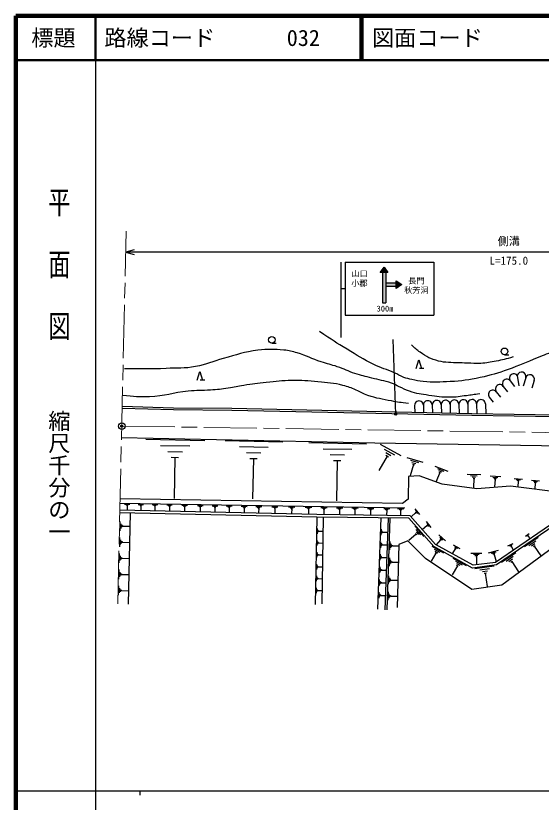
# Model space of a CAD drawing. Units: millimetres at full size, sheet at 1:1000; details may follow other scales. Extents: x 40000 to 680000, y 20000 to 380000.
# Drawn here: x 40000 to 158558, y 202409 to 380000 of the extents above; entities that cross this region are included whole.
import ezdxf
from ezdxf.enums import TextEntityAlignment as Align

# ---------------------------------------------------------------- set-up
doc = ezdxf.new("R2010")
doc.units = ezdxf.units.MM
doc.header["$LTSCALE"] = 1000
doc.header["$PDMODE"] = 32
doc.header["$PDSIZE"] = 500
doc.linetypes.add('CHAIN', pattern=[18.5, 12, -1.5, 3.5, -1.5])
for name, color, linetype, lineweight in [('M-BGD', 7, 'Continuous', 25), ('M-BMK', 2, 'CHAIN', 13), ('M-BMK-SRVR', 3, 'Continuous', 25), ('M-STR-STRC', 7, 'Continuous', 25), ('M-TTL', 2, 'Continuous', 140), ('M-TTL-BAND', 7, 'Continuous', 25), ('M-TTL-LINE', 7, 'Continuous', 50)]:
    doc.layers.add(name, color=color, linetype=linetype, lineweight=lineweight)
doc.layers.add('M-TTL-TXT', color=7, linetype='Continuous')
doc.styles.add('@ＭＳ ゴシック', font='')
doc.styles.add('ＭＳ ゴシック', font='')
doc.styles.get('@ＭＳ ゴシック').set_extended_font_data('@MS Gothic')
doc.styles.get('ＭＳ ゴシック').set_extended_font_data('MS Gothic')

msp = doc.modelspace()

# ---------------------------------------------------------------- hatches: boundary and pattern name
at = {"layer": 'M-STR-STRC'}
for points in [[(123480, 322002), (123980, 322002), (123105, 323252), (122230, 322002), (122730, 322002)], [(123480, 315141), (123480, 318914), (123480, 319664), (123480, 322002), (122730, 322002), (122730, 315141)], [(125855, 318914), (125855, 319664), (123480, 319664), (123480, 318914)], [(127105, 319289), (125855, 320164), (125855, 319664), (125855, 318914), (125855, 318414)]]:
    msp.add_hatch(color=256, dxfattribs=at).paths.add_polyline_path(points)

# ---------------------------------------------------------------- linework, layer by layer
at = {"layer": 'M-BGD'}
for p, q in [((66739, 327140), (64807, 326622)), ((237658, 326622), (64807, 326622)), ((64807, 326622), (66739, 326105)), ((97778, 306079), (98778, 306079)), ((130358, 300320), (130958, 302320)), ((130958, 302320), (131558, 300320)), ((150274, 303468), (151274, 303468)), ((132058, 300320), (131058, 300320)), ((80938, 297707), (81538, 299707)), ((81538, 299707), (82138, 297707)), ((153156, 298771), (153466, 296468)), ((82638, 297707), (81638, 297707)), ((151575, 297546), (152546, 296294)), ((155067, 298236), (154492, 296367)), ((156979, 297647), (156433, 295873)), ((148414, 295095), (149340, 293901)), ((149995, 296320), (150966, 295068)), ((146834, 293869), (147715, 292733)), ((129974, 292003), (130017, 290413)), ((131974, 292057), (132019, 290371)), ((133973, 292110), (134021, 290328)), ((135972, 292164), (136022, 290286)), ((137971, 292218), (138024, 290243)), ((139971, 292271), (140026, 290201)), ((141970, 292325), (142028, 290158)), ((143969, 292378), (144030, 290116)), ((145969, 292357), (146030, 290073)), ((69374, 284391), (82627, 284110)), ((72659, 282995), (79286, 282855)), ((87220, 284071), (100224, 283795)), ((90444, 282702), (96945, 282564)), ((106095, 283608), (119117, 283332)), ((122227, 283294), (126907, 280678)), ((74288, 281635), (77601, 281564)), ((92042, 281367), (95292, 281298)), ((109323, 282237), (115834, 282099)), ((110923, 280900), (114179, 280831)), ((123135, 282172), (125475, 280864)), ((123459, 281377), (124629, 280723)), ((123490, 280745), (124075, 280418)), ((75088, 280292), (76745, 280257)), ((75916, 280274), (75719, 270997)), ((92827, 280049), (94452, 280015)), ((93639, 280032), (93446, 270929)), ((111709, 279581), (113337, 279546)), ((112523, 279564), (112330, 270449)), ((123782, 280582), (121951, 277306)), ((128239, 280248), (131828, 279230)), ((129035, 279635), (130829, 279125)), ((129381, 279148), (130279, 278894)), ((129728, 278662), (129015, 276150)), ((129504, 278726), (129952, 278599)), ((134529, 278322), (137446, 277170)), ((135143, 277743), (136601, 277166)), ((135392, 277307), (136121, 277019)), ((135641, 276871), (134835, 274829)), ((135459, 276943), (135824, 276799)), ((141859, 276500), (144900, 276429)), ((142612, 276178), (144133, 276143)), ((142985, 275865), (143746, 275847)), ((143168, 275557), (143548, 275548)), ((143358, 275552), (143309, 273424)), ((147025, 276111), (149415, 275931)), ((147604, 275827), (148799, 275737)), ((147885, 275565), (148483, 275520)), ((148017, 275315), (148315, 275293)), ((148166, 275304), (148040, 273630)), ((152474, 275526), (154320, 275387)), ((152921, 275306), (153844, 275237)), ((153138, 275104), (153600, 275070)), ((153240, 274911), (153471, 274894)), ((153355, 274903), (153258, 273610)), ((156320, 275103), (158197, 274962)), ((156776, 274880), (157714, 274809)), ((156996, 274674), (157465, 274639)), ((157099, 274478), (157334, 274460)), ((157217, 274469), (157118, 273155)), ((127759, 268813), (63518, 269873)), ((64519, 269751), (65738, 269731)), ((64822, 269625), (65431, 269614)), ((64972, 269500), (65277, 269495)), ((65046, 269377), (65198, 269374)), ((65122, 269376), (65108, 268522)), ((67621, 269669), (68856, 269649)), ((67928, 269540), (68546, 269530)), ((68080, 269414), (68389, 269409)), ((68156, 269290), (68310, 269287)), ((68233, 269288), (68219, 268424)), ((70775, 269637), (72026, 269616)), ((71086, 269506), (71711, 269496)), ((71240, 269379), (71553, 269373)), ((71316, 269252), (71473, 269250)), ((71394, 269251), (71380, 268375)), ((74056, 269571), (75323, 269550)), ((74371, 269439), (75004, 269428)), ((74527, 269309), (74844, 269304)), ((74604, 269181), (74762, 269179)), ((74683, 269180), (74669, 268294)), ((77454, 269492), (78737, 269471)), ((77773, 269359), (78414, 269348)), ((77931, 269228), (78252, 269223)), ((78009, 269098), (78170, 269096)), ((78089, 269097), (78075, 268199)), ((80974, 269436), (82273, 269414)), ((81296, 269300), (81946, 269290)), ((81457, 269168), (81781, 269162)), ((81536, 269036), (81698, 269034)), ((81617, 269035), (81602, 268126)), ((84301, 269378), (85616, 269357)), ((84628, 269241), (85285, 269231)), ((84790, 269107), (85119, 269102)), ((84870, 268974), (85035, 268972)), ((84952, 268973), (84937, 268052)), ((87468, 269332), (88799, 269310)), ((87798, 269193), (88464, 269182)), ((87963, 269058), (88296, 269052)), ((88044, 268923), (88210, 268920)), ((88127, 268922), (88112, 267990)), ((90888, 269237), (92235, 269215)), ((91222, 269097), (91896, 269086)), ((91389, 268959), (91726, 268954)), ((91471, 268823), (91639, 268821)), ((91555, 268822), (91539, 267878)), ((94131, 269183), (95495, 269160)), ((94470, 269041), (95152, 269030)), ((94638, 268902), (94979, 268896)), ((94721, 268764), (94892, 268761)), ((94806, 268762), (94791, 267807)), ((97775, 269149), (99156, 269126)), ((98118, 269005), (98809, 268994)), ((98289, 268864), (98634, 268859)), ((98373, 268725), (98545, 268722)), ((98459, 268723), (98443, 267757)), ((101548, 269078), (102979, 269054)), ((101903, 268929), (102619, 268917)), ((102080, 268782), (102438, 268777)), ((102167, 268638), (102346, 268635)), ((102256, 268636), (102240, 267634)), ((105323, 269047), (106771, 269023)), ((105683, 268896), (106407, 268884)), ((105861, 268748), (106223, 268742)), ((105949, 268602), (106130, 268599)), ((106040, 268601), (106023, 267587)), ((108815, 268983), (110252, 268959)), ((109172, 268833), (109891, 268822)), ((109349, 268687), (109708, 268681)), ((109437, 268541), (109616, 268539)), ((109526, 268540), (109510, 267534)), ((112331, 268916), (113758, 268892)), ((112685, 268767), (113399, 268755)), ((112861, 268621), (113218, 268616)), ((112948, 268477), (113127, 268474)), ((113037, 268476), (113021, 267477)), ((115799, 268853), (117217, 268829)), ((116152, 268705), (116860, 268693)), ((116326, 268560), (116681, 268554)), ((116413, 268417), (116590, 268414)), ((116501, 268416), (116485, 267423)), ((119363, 268774), (120770, 268751)), ((119712, 268628), (120416, 268616)), ((119886, 268484), (120238, 268478)), ((119971, 268342), (120147, 268339)), ((120059, 268341), (120043, 267355)), ((123006, 268748), (124404, 268725)), ((123353, 268602), (124052, 268591)), ((123526, 268459), (123875, 268454)), ((123611, 268318), (123786, 268315)), ((123698, 268317), (123682, 267338)), ((126132, 268721), (127520, 268698)), ((126477, 268577), (127171, 268565)), ((126648, 268435), (126995, 268429)), ((126732, 268295), (126906, 268292)), ((126819, 268293), (126803, 267322)), ((130019, 268688), (131098, 267405)), ((130161, 268259), (130700, 267618)), ((65452, 247154), (65895, 267729)), ((107638, 247077), (107966, 266791)), ((109134, 247183), (109443, 266772)), ((121717, 245972), (122434, 266602)), ((123380, 245854), (124081, 266580)), ((123780, 245841), (124481, 266575)), ((130174, 267723), (129276, 266968)), ((130107, 267803), (130241, 267643)), ((130167, 267991), (130437, 267670)), ((63528, 263708), (63577, 265836)), ((63753, 264235), (63777, 265299)), ((63972, 264497), (63984, 265029)), ((64188, 264625), (64194, 264891)), ((64191, 264758), (65680, 264724)), ((130001, 264794), (132104, 262399)), ((132724, 264806), (131804, 264032)), ((132565, 265795), (133670, 264481)), ((132654, 264888), (132793, 264724)), ((132710, 265356), (133263, 264699)), ((132717, 265081), (132993, 264752)), ((108054, 263055), (108074, 264235)), ((108177, 263348), (108187, 263938)), ((108297, 263493), (108302, 263788)), ((108417, 263565), (108419, 263713)), ((108418, 263639), (109244, 263625)), ((122450, 262744), (122497, 264093)), ((122597, 263077), (122620, 263751)), ((122738, 263241), (122749, 263578)), ((122875, 263320), (122881, 263489)), ((122878, 263405), (123822, 263372)), ((130334, 262966), (128658, 261494)), ((130203, 263116), (130465, 262816)), ((130287, 263985), (131339, 262788)), ((130311, 263475), (130836, 262877)), ((154975, 262497), (155848, 263093)), ((155252, 262558), (155689, 262857)), ((63446, 260074), (63494, 262207)), ((63671, 260603), (63695, 261669)), ((63890, 260864), (63903, 261397)), ((64107, 260993), (64113, 261259)), ((64110, 261126), (65602, 261092)), ((108010, 260372), (108029, 261554)), ((108133, 260666), (108142, 261257)), ((108253, 260811), (108258, 261107)), ((122351, 259892), (122398, 261244)), ((124390, 259420), (124454, 261303)), ((135803, 261663), (134885, 260572)), ((135417, 262787), (136976, 261475)), ((135676, 262303), (136455, 261647)), ((135706, 261745), (135901, 261581)), ((135740, 261983), (136129, 261655)), ((154780, 260133), (157889, 262252)), ((155421, 262546), (155639, 262695)), ((155535, 262496), (155644, 262570)), ((155590, 262533), (156007, 261922)), ((155770, 260352), (157324, 261411)), ((108373, 260883), (108375, 261031)), ((108374, 260957), (109201, 260943)), ((122498, 260226), (122521, 260901)), ((122639, 260390), (122651, 260728)), ((122777, 260470), (122783, 260639)), ((122780, 260554), (123726, 260521)), ((124594, 259884), (124626, 260826)), ((124791, 260113), (124807, 260584)), ((124983, 260224), (124991, 260460)), ((124987, 260342), (126305, 260298)), ((133882, 260206), (136519, 258745)), ((134395, 259577), (135714, 258846)), ((139169, 259669), (138570, 258629)), ((138684, 260542), (140168, 259686)), ((138969, 260179), (139712, 259752)), ((139069, 259924), (139441, 259710)), ((139077, 259722), (139262, 259615)), ((146664, 258729), (148900, 259322)), ((151038, 260304), (152232, 260865)), ((151392, 260325), (151989, 260605)), ((151598, 260275), (151896, 260416)), ((151728, 260191), (151878, 260261)), ((151803, 260226), (152196, 259391)), ((156370, 260306), (157147, 260835)), ((156776, 260127), (157165, 260392)), ((156971, 260260), (158454, 258084)), ((63363, 256436), (63412, 258573)), ((63589, 256965), (63613, 258034)), ((63809, 257228), (63821, 257762)), ((64025, 257356), (64031, 257623)), ((107965, 257687), (107985, 258871)), ((108088, 257981), (108098, 258573)), ((108209, 258127), (108214, 258423)), ((108329, 258199), (108331, 258347)), ((108330, 258273), (109159, 258259)), ((122252, 257038), (122299, 258392)), ((122399, 257372), (122423, 258049)), ((122540, 257536), (122552, 257875)), ((122679, 257616), (122685, 257785)), ((122682, 257701), (123630, 257668)), ((124301, 255712), (124365, 257624)), ((134762, 258684), (133739, 256838)), ((134579, 259131), (135238, 258765)), ((134597, 258776), (134927, 258593)), ((138645, 257543), (141615, 255897)), ((142672, 258623), (145122, 258690)), ((143291, 258395), (144516, 258429)), ((143604, 258159), (144217, 258175)), ((143764, 257918), (144070, 257926)), ((143917, 257922), (143964, 256208)), ((147283, 258654), (148400, 258950)), ((147621, 258504), (148180, 258652)), ((147820, 258318), (148100, 258392)), ((147960, 258355), (148375, 256790)), ((149584, 256607), (152849, 258833)), ((150623, 256837), (152255, 257950)), ((64028, 257490), (65524, 257456)), ((107920, 255000), (107940, 256186)), ((108044, 255294), (108054, 255888)), ((108165, 255441), (108170, 255737)), ((124508, 256183), (124541, 257140)), ((124707, 256416), (124724, 256894)), ((124903, 256529), (124911, 256768)), ((124907, 256649), (126245, 256603)), ((139636, 255829), (138484, 253750)), ((139223, 256834), (140708, 256012)), ((139430, 256332), (140172, 255920)), ((139451, 255932), (139822, 255726)), ((143563, 255202), (147956, 255772)), ((151253, 256789), (152070, 257345)), ((151680, 256601), (152088, 256879)), ((151884, 256740), (153442, 254455)), ((63280, 252794), (63329, 254934)), ((63507, 253324), (63531, 254394)), ((63727, 253587), (63739, 254122)), ((63944, 253716), (63950, 253983)), ((108285, 255513), (108287, 255661)), ((108286, 255587), (109117, 255573)), ((122153, 254181), (122200, 255537)), ((122300, 254515), (122324, 255193)), ((122442, 254680), (122453, 255019)), ((122580, 254760), (122586, 254930)), ((122583, 254845), (123533, 254812)), ((144718, 254905), (146915, 255190)), ((145324, 254537), (146423, 254679)), ((145656, 254133), (146205, 254205)), ((145930, 254169), (146329, 251094)), ((63947, 253850), (65445, 253816)), ((107875, 252310), (107895, 253499)), ((107999, 252605), (108009, 253200)), ((108121, 252752), (108126, 253049)), ((108241, 252824), (108243, 252973)), ((108242, 252898), (109074, 252885)), ((122053, 251321), (122100, 252680)), ((122201, 251656), (122225, 252336)), ((124127, 251641), (124191, 253554)), ((124334, 252113), (124366, 253069)), ((124533, 252345), (124550, 252824)), ((124729, 252458), (124737, 252698)), ((124733, 252578), (126071, 252533)), ((63198, 249147), (63246, 251292)), ((63424, 249679), (63449, 250751)), ((63645, 249942), (63657, 250478)), ((107831, 249618), (107850, 250809)), ((107955, 249914), (107965, 250509)), ((122343, 251821), (122355, 252161)), ((122482, 251901), (122488, 252071)), ((122485, 251986), (123436, 251953)), ((63862, 250071), (63869, 250339)), ((63865, 250205), (65367, 250171)), ((108076, 250061), (108081, 250358)), ((108197, 250133), (108199, 250282)), ((108198, 250208), (109032, 250194)), ((121954, 248458), (122001, 249820)), ((122102, 248794), (122125, 249475)), ((122244, 248959), (122256, 249300)), ((122383, 249040), (122389, 249210)), ((122386, 249125), (123339, 249092)), ((124012, 248006), (124078, 249948)), ((124223, 248485), (124256, 249456)), ((124425, 248721), (124442, 249207)), ((124623, 248836), (124632, 249079)), ((124628, 248957), (125987, 248911))]:
    msp.add_line(p, q, dxfattribs=at)
for points in [[(463366, 318385), (447709, 316025), (427798, 312879), (387313, 306956), (363883, 303626), (347764, 301272), (329233, 298556), (319169, 297118), (303321, 295060), (265544, 290166), (251059, 288429), (246666, 288265), (238471, 288257), (227976, 288254), (187768, 288848), (162013, 289399), (142872, 289740), (88754, 290888), (75599, 290997), (64006, 291350)], [(465290, 303549), (440012, 300727), (439866, 297866), (436805, 297611), (436862, 300267), (394439, 295795), (378553, 294216), (372222, 296963), (369426, 294508), (363683, 293228), (363214, 294658), (367889, 295896), (368550, 297070), (318916, 290038), (266973, 282586), (259137, 281653), (255243, 281302), (238451, 281605), (120993, 283491), (63855, 284717)], [(240717, 288612), (231234, 288606), (187775, 289248), (162021, 289799), (142879, 290140), (88758, 291288), (75606, 291397), (64018, 291750)], [(128621, 275966), (128555, 270811), (127218, 269881), (63541, 270895)], [(164924, 270687), (163575, 272306), (151588, 273745), (144027, 273175), (136228, 274242), (131035, 276113), (128621, 275966)], [(253794, 259568), (247527, 259460), (241658, 260528), (231062, 263406), (220840, 263625), (214867, 262888), (207417, 259256), (188289, 255026), (175939, 257881), (174371, 262849), (167864, 268563), (165024, 267280), (148427, 255984), (143054, 255287), (134289, 260144), (128692, 266520), (107893, 266792), (63471, 267783)], [(253768, 260117), (247316, 260007), (241769, 261016), (231134, 263905), (229177, 264060), (220467, 264134), (214709, 263423), (207235, 259779), (188292, 255590), (176425, 258333), (174893, 263189), (167970, 269269), (164730, 267806), (148208, 256561), (143172, 255908), (134672, 260618), (128966, 267116), (107903, 267392), (63484, 268383)], [(290680, 262602), (262445, 256948), (246046, 256029), (230274, 259804), (219259, 260234), (215024, 259380), (207022, 255651), (188584, 251586), (174847, 254801), (171229, 260941), (169654, 262393), (165633, 263164), (149659, 251445), (142871, 250419), (132464, 257480), (128472, 261426), (126428, 260626), (126067, 246383)]]:
    msp.add_lwpolyline(points, dxfattribs=at)
for centre in [(97778, 306829), (150274, 304218)]:
    msp.add_circle(centre, 750, dxfattribs=at)
for centre, start, end in [((152366, 298159), 37.78827, 217.78827), ((154112, 298530), 342.89727, 162.89727), ((156023, 297941), 342.89727, 162.89727), ((149204, 295708), 37.78827, 217.78827), ((150785, 296933), 37.78827, 217.78827), ((147624, 294482), 37.78827, 217.78827), ((130974, 292030), 1.53627, 181.53627), ((132973, 292084), 1.53627, 181.53627), ((134972, 292137), 1.53627, 181.53627), ((136972, 292191), 1.53627, 181.53627), ((138971, 292244), 1.53627, 181.53627), ((140970, 292298), 1.53627, 181.53627), ((142970, 292352), 1.53627, 181.53627), ((144969, 292330), 1.53627, 181.53627)]:
    msp.add_arc(centre, 1000, start, end, dxfattribs=at)
for points, knots in [([(162072, 304550), (159919, 303660), (159372, 303437), (157638, 302733), (155077, 301695), (153675, 301027), (151067, 300116), (148648, 299271), (147268, 298838), (144763, 298299), (142169, 297742), (140681, 297536), (138032, 297391), (135640, 297261), (134283, 297151), (131900, 297388), (130906, 297487), (130355, 297611), (129381, 297839), (128654, 298010), (128234, 298079), (127538, 298350), (126674, 298687), (126250, 299010), (125406, 299392), (123627, 300197), (122517, 300390), (120771, 301264), (118347, 302476), (117059, 303291), (114738, 304691), (112269, 306179), (111471, 306718), (108530, 308682)], [0, 0, 0, 0, 1, 1, 1, 2, 2, 2, 3, 3, 3, 4, 4, 4, 5, 5, 5, 6, 6, 6, 7, 7, 7, 8, 8, 8, 9, 9, 9, 10, 10, 10, 11, 11, 11, 11]), ([(152242, 302947), (150430, 302451), (149912, 302301), (148391, 302012), (147046, 301756), (146291, 301589), (144925, 301498), (143715, 301417), (143033, 301536), (141820, 301568), (140173, 301612), (139248, 301586), (137604, 301707), (136724, 301771), (136223, 301815), (135368, 302031), (133624, 302471), (132670, 302964), (131214, 304019), (130408, 304604), (130084, 304857), (129271, 305672)], [0, 0, 0, 0, 1, 1, 1, 2, 2, 2, 3, 3, 3, 4, 4, 4, 5, 5, 5, 6, 6, 6, 7, 7, 7, 7]), ([(144680, 294650), (143248, 294417), (142862, 294360), (141691, 294212), (140225, 294027), (139403, 293843), (137925, 293848), (136075, 293853), (135038, 294000), (133210, 294285), (131476, 294555), (130476, 294648), (128812, 295208), (127883, 295522), (127415, 295833), (126522, 296238), (125825, 296554), (125465, 296808), (124741, 297055), (123047, 297633), (122034, 297738), (120302, 298192), (118827, 298578), (117987, 298749), (116535, 299216), (114942, 299729), (114123, 300222), (112536, 300754), (111131, 301225), (110310, 301380), (108902, 301843), (106766, 302546), (105680, 303274), (103509, 303861), (102350, 304174), (101699, 304394), (100504, 304508), (98222, 304726), (96915, 304718), (94637, 304469), (91519, 304128), (89854, 303424), (86824, 302610), (84372, 301950), (83090, 301204), (80588, 300773), (78012, 300330), (76521, 300466), (73909, 300358), (70256, 300208), (69032, 300249), (64549, 300304)], [0, 0, 0, 0, 1, 1, 1, 2, 2, 2, 3, 3, 3, 4, 4, 4, 5, 5, 5, 6, 6, 6, 7, 7, 7, 8, 8, 8, 9, 9, 9, 10, 10, 10, 11, 11, 11, 12, 12, 12, 13, 13, 13, 14, 14, 14, 15, 15, 15, 16, 16, 16, 17, 17, 17, 17]), ([(128601, 292410), (126773, 292662), (126267, 292746), (124782, 293022), (122668, 293416), (121461, 293593), (119418, 294266), (118339, 294621), (117834, 295063), (116782, 295492), (115639, 295959), (114999, 296246), (113801, 296547), (111652, 297086), (110391, 297134), (108186, 297360), (105895, 297594), (104599, 297654), (102296, 297629), (100031, 297604), (98765, 297445), (96511, 297218), (94520, 297016), (93412, 296828), (91436, 296513), (90074, 296296), (89327, 296082), (87961, 295888), (86397, 295665), (85513, 295584), (83937, 295476), (81983, 295342), (80878, 295436), (78929, 295246), (75483, 294908), (73620, 294031), (70158, 293961), (67746, 293913), (66808, 293956), (63989, 294278)], [0, 0, 0, 0, 1, 1, 1, 2, 2, 2, 3, 3, 3, 4, 4, 4, 5, 5, 5, 6, 6, 6, 7, 7, 7, 8, 8, 8, 9, 9, 9, 10, 10, 10, 11, 11, 11, 12, 12, 12, 13, 13, 13, 13])]:
    msp.add_open_spline(points, degree=3, knots=knots, dxfattribs=at)
at = {"layer": 'M-BMK'}
for p, q in [((63004, 247220), (64915, 331358)), ((63915, 287335), (162928, 285852))]:
    msp.add_line(p, q, dxfattribs=at)
at = {"layer": 'M-BMK-SRVR'}
msp.add_circle((63915, 287335), 750, dxfattribs=at)
msp.add_point((63915, 287335), dxfattribs=at)
msp.add_point((63915, 287335), dxfattribs=at)
at = {"layer": 'M-STR-STRC'}
for p, q in [((113334, 324385), (113334, 307385)), ((114334, 324385), (114334, 312385)), ((114334, 324385), (134334, 324385)), ((122230, 322002), (123105, 323252)), ((123105, 323252), (123980, 322002)), ((134334, 324385), (134334, 312385)), ((123980, 322002), (122230, 322002)), ((122730, 322002), (122730, 315141)), ((123480, 322002), (123480, 315141)), ((123480, 319664), (125855, 319664)), ((125855, 318414), (125855, 320164)), ((125855, 320164), (127105, 319289)), ((113334, 318385), (114334, 318385)), ((123480, 318914), (125855, 318914)), ((127105, 319289), (125855, 318414)), ((122730, 315141), (123480, 315141)), ((114334, 312385), (134334, 312385)), ((125722, 290053), (125181, 306909))]:
    msp.add_line(p, q, dxfattribs=at)
for radius in [250, 200, 150, 100, 50, 20]:
    msp.add_circle((125722, 290053), radius, dxfattribs=at)
msp.add_point((125722, 290053), dxfattribs=at)
at = {"layer": 'M-TTL'}
for p, q in [((40000, 380000), (40000, 20000)), ((680000, 380000), (40000, 380000))]:
    msp.add_line(p, q, dxfattribs=at)
at = {"layer": 'M-TTL-BAND'}
for p, q in [((58000, 370000), (58000, 20000)), ((40000, 205000), (579000, 205000)), ((68000, 205000), (68000, 204000))]:
    msp.add_line(p, q, dxfattribs=at)
at = {"layer": 'M-TTL-LINE'}
for p, q in [((58000, 380000), (58000, 370000)), ((117750, 380000), (117750, 370000)), ((118250, 380000), (118250, 370000)), ((40000, 370000), (680000, 370000))]:
    msp.add_line(p, q, dxfattribs=at)

# ---------------------------------------------------------------- texts
at = {"layer": 'M-BGD', "style": 'ＭＳ ゴシック'}
msp.add_text('側溝', height=1833, dxfattribs=at).set_placement((151233, 327622), align=Align.BOTTOM_CENTER)
at = {"layer": 'M-BGD', "style": '@ＭＳ ゴシック'}
msp.add_text('L=175.0', height=1833, dxfattribs=at).set_placement((151233, 325622), align=Align.TOP_CENTER)
at = {"layer": 'M-STR-STRC', "style": 'ＭＳ ゴシック'}
for s, p in [('山口', (117570, 321773)), ('小郡', (117533, 319589)), ('長門', (130381, 320151)), ('秋芳洞', (130394, 318026)), ('300m', (123308, 313874))]:
    msp.add_text(s, height=1320, dxfattribs=at).set_placement(p, align=Align.MIDDLE_CENTER)
at = {"layer": 'M-TTL-BAND', "style": '@ＭＳ ゴシック', "width": 1.4}
msp.add_text('平  面  図', height=3666, rotation=270, dxfattribs=at).set_placement((49777, 306475), align=Align.MIDDLE_RIGHT)
at = {"layer": 'M-TTL-BAND', "style": '@ＭＳ ゴシック'}
msp.add_text('縮尺千分の一', height=3666, rotation=270, dxfattribs=at).set_placement((49777, 261030), align=Align.MIDDLE_RIGHT)
at = {"layer": 'M-TTL-TXT', "style": 'ＭＳ ゴシック'}
msp.add_text('標題', height=3666, dxfattribs=at).set_placement((48500, 375000), align=Align.MIDDLE_CENTER)
for s, p in [('路線コード', (60000, 375000)), ('032', (101142, 375000)), ('図面コード', (120380, 375000))]:
    msp.add_text(s, height=3666, dxfattribs=at).set_placement(p, align=Align.MIDDLE_LEFT)

doc.saveas('drawing.dxf')
